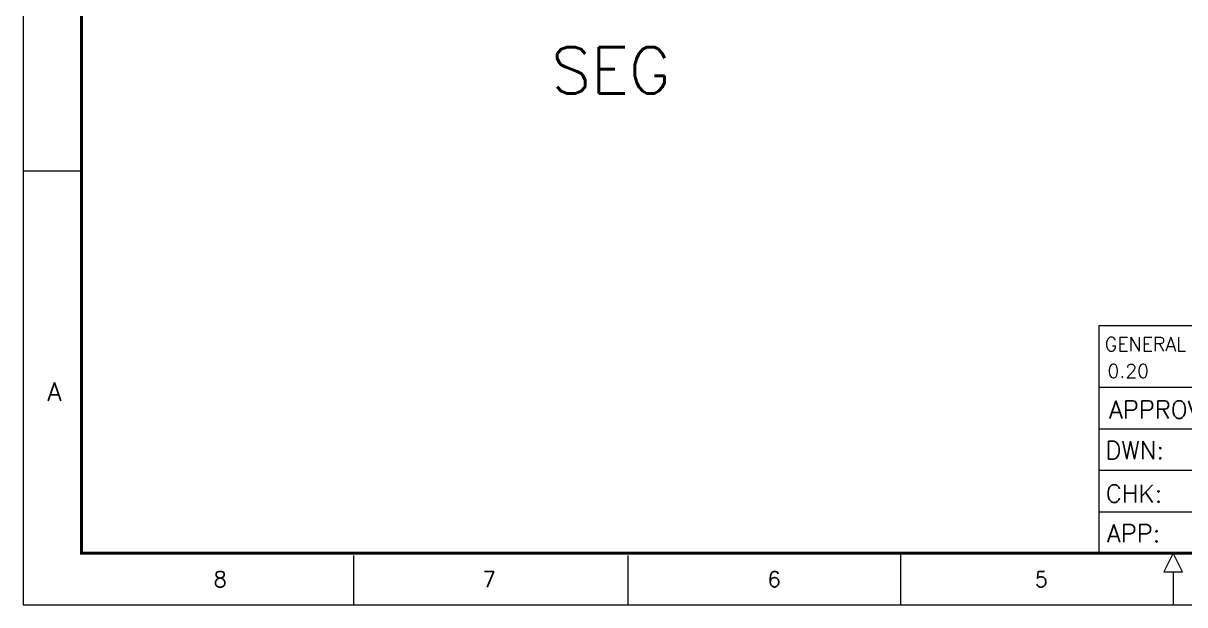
# Model space of a CAD drawing. Extents: x 105 to 1195, y -174 to 82.
# Drawn here: x 742.4 to 851.6, y -173.9 to -119.2 of the extents above; entities that cross this region are included whole.
import ezdxf

# ---------------------------------------------------------------- set-up
doc = ezdxf.new("R2010")
doc.units = 0
doc.header["$MEASUREMENT"] = 0
doc.layers.add('D', color=4, linetype='Continuous')
doc.layers.add('SEG', color=3, linetype='Continuous')
doc.styles.add('ROMANS', font='romans')

msp = doc.modelspace()

# ---------------------------------------------------------------- linework, layer by layer
at = {"layer": 'D', "lineweight": 9}
for p, q in [((742.378, -20.285), (742.378, -173.877)), ((742.378, -133.048), (747.847, -133.048)), ((843.51, -147.61), (953.126, -147.61)), ((843.51, -169.021), (843.51, -147.61)), ((843.51, -153.417), (953.1, -153.417)), ((843.51, -157.318), (877.023, -157.318)), ((843.51, -161.219), (877.023, -161.219)), ((843.51, -165.12), (877.023, -165.12)), ((824.862, -173.877), (824.862, -169.021)), ((953.1, -169.021), (843.51, -169.021)), ((850.459, -169.021), (849.588, -170.763)), ((850.459, -169.021), (849.588, -170.763)), ((851.33, -170.763), (850.459, -169.021)), ((851.33, -170.763), (850.459, -169.021)), ((773.444, -173.877), (773.444, -169.232)), ((799.228, -173.877), (799.228, -169.232)), ((849.588, -170.763), (851.33, -170.763)), ((849.588, -170.763), (851.33, -170.763)), ((850.459, -170.763), (850.459, -173.877)), ((742.378, -173.877), (959.595, -173.877))]:
    msp.add_line(p, q, dxfattribs=at)
for points, const_width in [([(953.1, -25.141), (747.847, -25.141), (747.847, -169.021), (953.1, -169.021), (953.1, -25.141)], 0.285), ([(856.385, -169.021), (818.478, -169.021)], 0.159)]:
    msp.add_lwpolyline(points, dxfattribs=dict(at, const_width=const_width))

# ---------------------------------------------------------------- texts
at = {"layer": 'D', "lineweight": 9, "style": 'ROMANS'}
for s, height, p in [('GENERAL TOL.', 1.30095, (844.043, -150.008)), ('0.20 ', 1.301, (844.29, -152.537)), ('A', 1.709, (744.661, -154.694)), ('APPROVALS', 1.6718, (844.439, -156.355)), ('DWN:', 1.6718, (844.091, -160.17)), ('CHK:', 1.6718, (844.133, -164.254)), ('APP:', 1.6718, (844.245, -167.999)), ('8', 1.452, (760.27, -172.205)), ('7', 1.452, (785.555, -172.205)), ('6', 1.452, (812.345, -172.205)), ('5', 1.452, (837.446, -172.205))]:
    msp.add_text(s, height=height, dxfattribs=at).set_placement(p)
at = {"layer": 'SEG', "lineweight": 5, "style": 'ROMANS'}
msp.add_text('SEG ', height=4.3591, dxfattribs=at).set_placement((792.008, -125.78))

doc.saveas('drawing.dxf')
